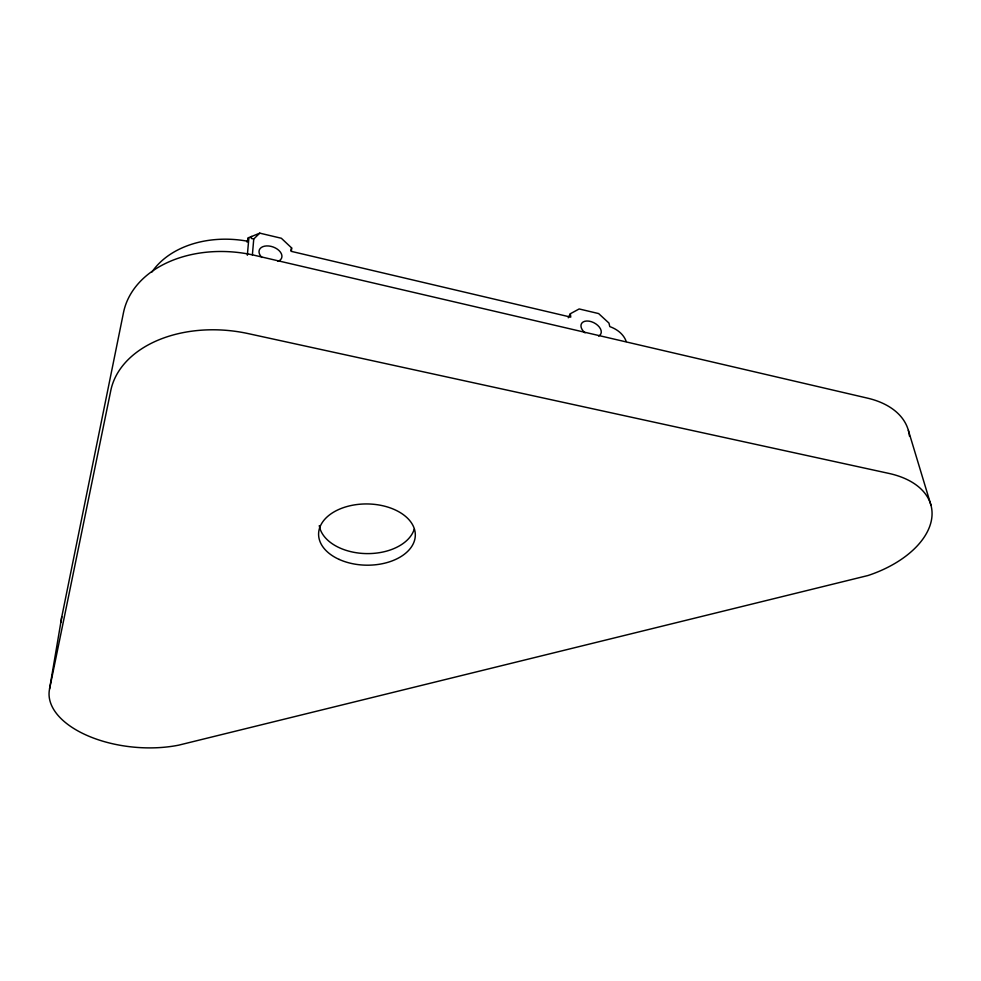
<?xml version="1.0" encoding="UTF-8"?>
<svg xmlns="http://www.w3.org/2000/svg" width="981" height="981" viewBox="0 0 981 981"><rect width="100%" height="100%" fill="white"/><g stroke="black" fill="none" stroke-linecap="round" stroke-linejoin="round"><path stroke-width="1.47" d="M247.077 242.148L248.267 237.843L259.781 233.147L281.339 238.26L291.627 247.935L291.418 251.394L570.758 317.133L570.366 313.724L579.158 308.954L598.631 313.577L608.956 323.08L609.79 326.599A35.794 25.825 -8.9 0 1 626.221 341.523M252.375 254.999L253.748 238.996L259.781 233.147M251.492 236.458L251.32 238.457L253.748 238.996M248.267 237.843L247.948 241.301L246.096 240.97A91.356 67.431 8.8 0 0 151.908 272.08M247.335 255.244L248.904 237.561M49.565 688.944L110.779 390.597A114.385 78.406 7.1 0 1 248.242 333.614L888.921 473.418A91.012 53.599 -13.2 0 1 931.337 520.641A91.012 53.599 -13.2 0 1 868.05 575.504L178.763 745.143A89.921 47.493 5.2 0 1 87.53 735.652A89.921 47.493 5.2 0 1 49.565 688.944L61.791 616.755L123.508 312.534A109.222 79.228 8.3 0 1 254.852 255.391L867.56 398.151A87.297 54.715 -14.4 0 1 909.448 436.116M290.756 250.78L291.627 247.935M568.257 317.795L570.366 313.724M908.369 430.401L930.908 505.007M61.239 621.917A86.684 49.001 5.9 0 1 61.791 616.755M585.032 332.866A10.963 6.744 28.2 0 1 583.168 321.952A10.963 6.744 28.2 0 1 597.711 325.336A10.963 6.744 28.2 0 1 598.618 336.042M261.964 257.488A11.858 7.492 19.3 0 1 262.834 246.685A11.858 7.492 19.3 0 1 279.07 250.584A11.858 7.492 19.3 0 1 278.003 261.351M414.227 529.164A48.044 30.73 0.8 0 1 364.883 553.554A48.044 30.73 0.8 0 1 319.279 525.62M339.144 559.415A48.363 30.619 0.7 0 0 415.122 537.674A48.363 30.619 0.7 0 0 346.612 506.637A48.363 30.619 0.7 0 0 339.144 559.415"/></g></svg>
